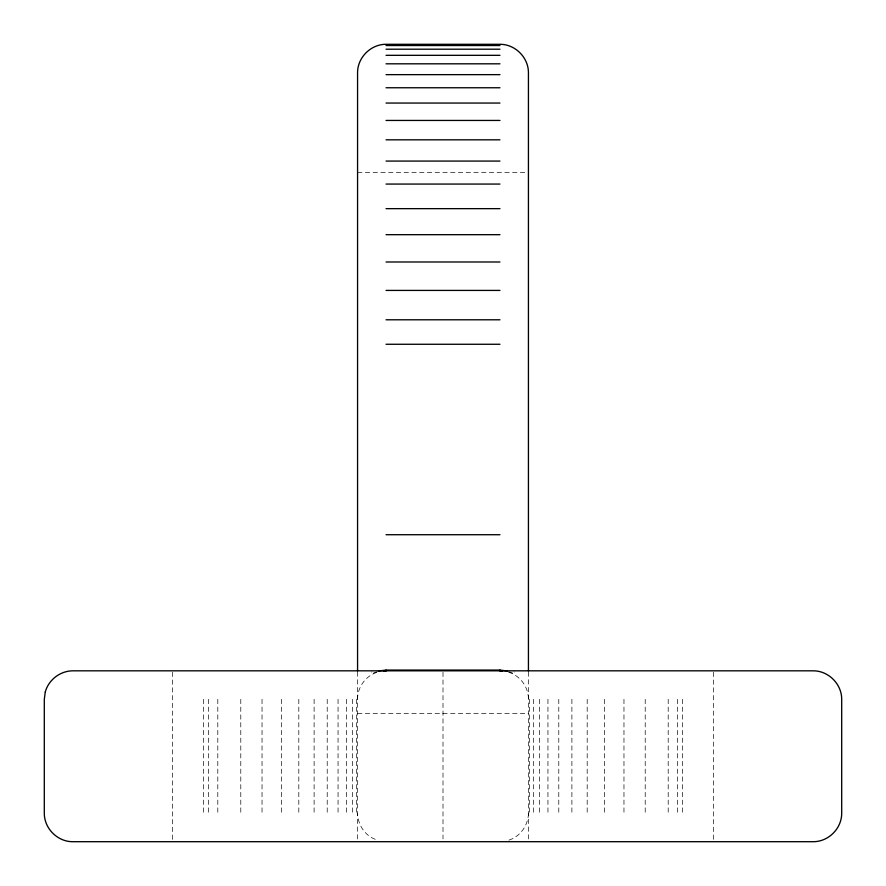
<?xml version="1.0" encoding="UTF-8"?>
<svg xmlns="http://www.w3.org/2000/svg" width="886" height="886" viewBox="0 0 886 886"><rect width="100%" height="100%" fill="white"/><g stroke="black" fill="none" stroke-linecap="round" stroke-linejoin="round"><path stroke-width="0.66" stroke-dasharray="4.43 3.32" d="M528.433 813.226C528.311 825.298 520.148 836.805 508.475 840.26M377.525 671.455L371.799 673.737L371.799 671.798M357.567 172.46L527.059 172.46M357.567 713.54L528.433 713.54M508.475 671.455L514.201 673.737L514.201 671.798M375.243 839.308C364.622 835.432 357.756 824.345 357.567 813.226M713.407 672.208L713.407 841.7M682.63 699.309L682.63 813.226M677.347 699.309L677.347 813.226M668.199 699.309L668.199 813.226M645.207 699.309L645.207 813.226M623.965 699.309L623.965 813.226M604.584 699.309L604.584 813.226M587.185 699.309L587.185 813.226M571.891 699.309L571.891 813.226M558.789 699.309L558.789 813.226M547.947 699.309L547.947 813.226M539.452 699.309L539.452 813.226M533.35 699.309L533.35 813.226M529.662 699.309L529.662 813.226M528.433 671.92L528.433 838.942M443 672.208L443 838.942M357.567 671.92L357.567 838.942M356.338 699.309L356.338 813.226M352.65 699.309L352.65 813.226M346.548 699.309L346.548 813.226M338.053 699.309L338.053 813.226M327.211 699.309L327.211 813.226M314.109 699.309L314.109 813.226M298.815 699.309L298.815 813.226M281.416 699.309L281.416 813.226M262.034 699.309L262.034 813.226M240.793 699.309L240.793 813.226M217.801 699.309L217.801 813.226M208.653 699.309L208.653 813.226M203.37 699.309L203.37 813.226M172.593 672.208L172.593 841.7M508.531 672.142A28.474 28.452 -90 0 1 528.433 699.309M357.567 699.309A28.474 28.452 -90 0 1 377.469 672.142"/><path stroke-width="1.33" d="M378.676 671.001L386.041 670.071L499.959 670.071L507.324 671.001M386.041 45.529L499.959 45.529M386.041 49.206L499.959 49.206M386.041 55.32L499.959 55.32M386.041 63.814L499.959 63.814M386.041 74.645L499.959 74.645M386.041 87.758L499.959 87.758M386.041 103.053L499.959 103.053M386.041 120.441L499.959 120.441M386.041 139.822L499.959 139.822M386.041 161.075L499.959 161.075M386.041 184.066L499.959 184.066M386.041 208.653L499.959 208.653M386.041 234.679L499.959 234.679M386.041 261.99L499.959 261.99M386.041 290.42L499.959 290.42M386.041 319.791L499.959 319.791M386.041 344.266L499.959 344.266M386.041 534.723L499.959 534.723M528.433 670.89L528.433 72.774C528.532 57.535 515.198 44.2 499.959 44.3L386.041 44.3C370.802 44.2 357.468 57.535 357.567 72.774L357.567 670.89M499.959 670.071L499.959 670.824M386.041 670.071L386.041 670.824M499.981 670.824A28.474 28.452 -90 0 1 502.451 670.935M383.549 670.935A28.474 28.452 -90 0 1 386.019 670.824M45.275 691.933L44.3 699.309L44.3 813.226C44.2 828.465 57.535 841.8 72.774 841.7L813.226 841.7C828.465 841.8 841.8 828.465 841.7 813.226L841.7 699.309C841.8 684.07 828.465 670.735 813.226 670.824L72.774 670.824C60.193 670.901 48.597 679.795 45.275 691.933"/></g></svg>
